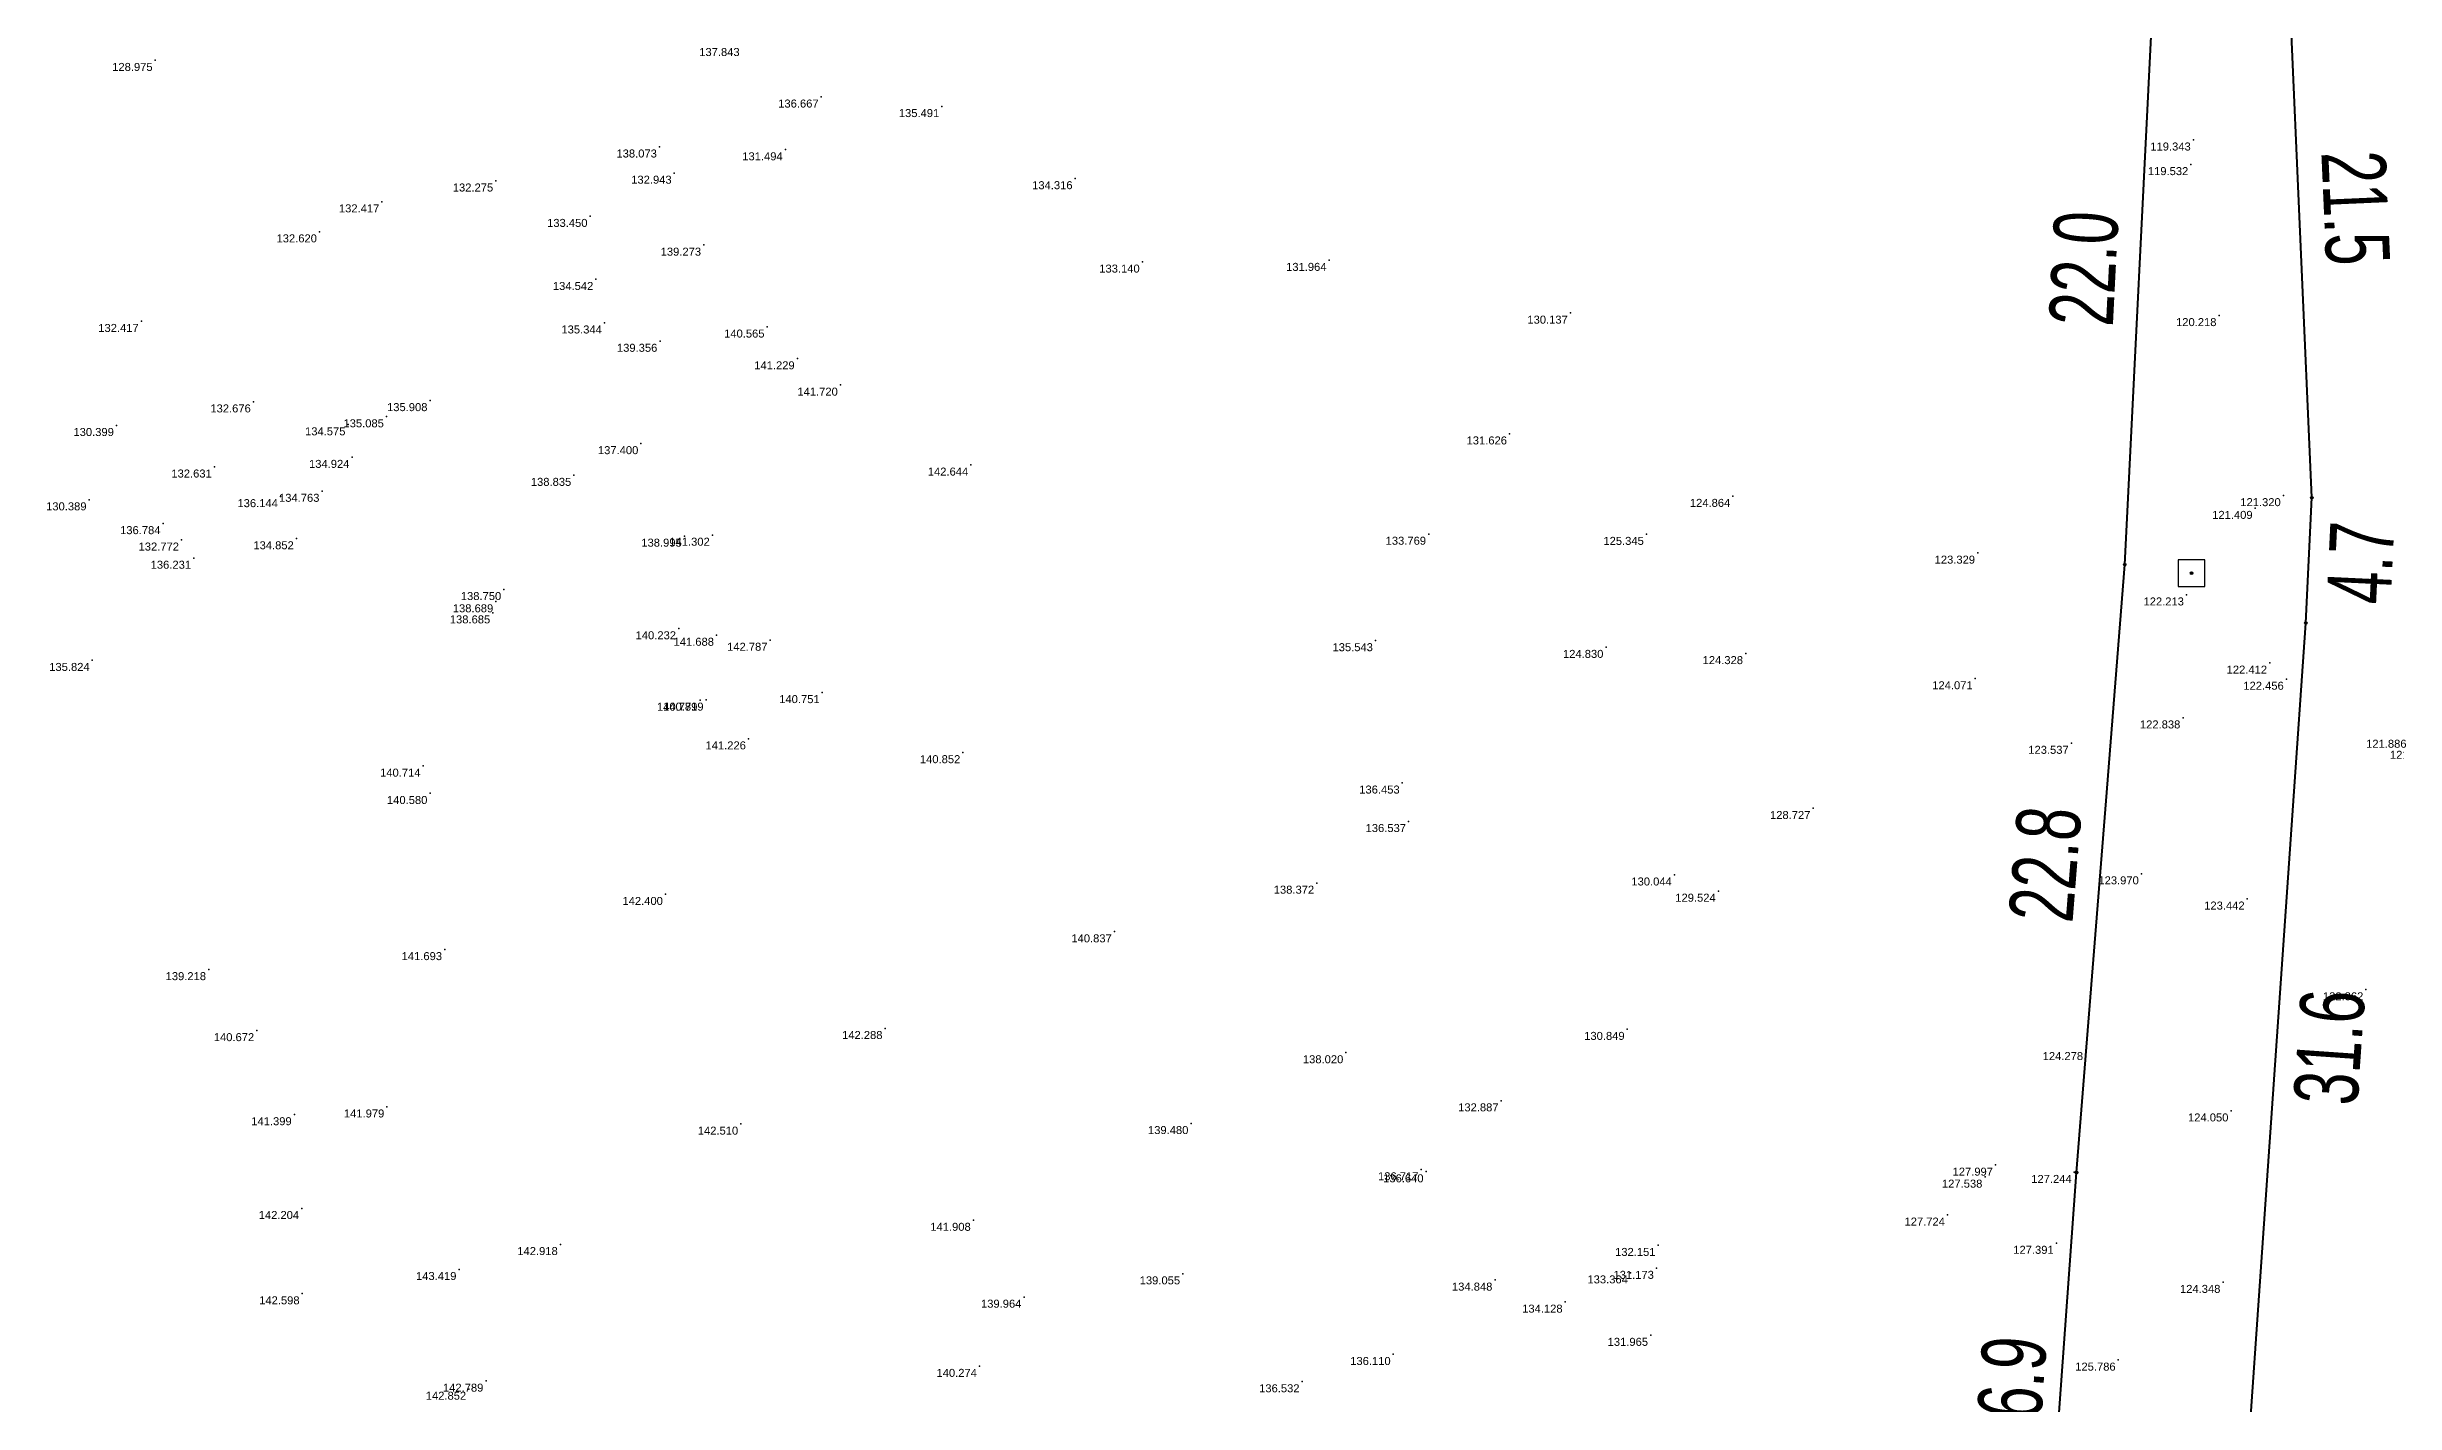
# Model space of a CAD drawing. Header units: millimetres. Extents: x 706139 to 707011, y 753722 to 954403.
# Drawn here: x 706679.2 to 706767.2, y 954038.3 to 954089.1 of the extents above; entities that cross this region are included whole.
import ezdxf
from ezdxf.enums import TextEntityAlignment as Align

# ---------------------------------------------------------------- set-up
doc = ezdxf.new("R2010")
doc.units = ezdxf.units.MM
doc.linetypes.add('SOLID_LINE', pattern=[0])
doc.layers.add('BD', color=1, linetype='Continuous', lineweight=40)
doc.layers.add('BD SYMBOL', color=7, linetype='Continuous', lineweight=30)
for name, color, linetype in [('dim', 7, 'Continuous'), ('Height', 7, 'Continuous'), ('SY SYMBOL', 7, 'Continuous')]:
    doc.layers.add(name, color=color, linetype=linetype)
doc.styles.add('DIM', font='ARIALN.TTF', dxfattribs={"width": 0.8, "height": 2.4})
doc.styles.get("Standard").update_dxf_attribs({"font": 'arial.ttf'})
doc.dimstyles.get("Standard").update_dxf_attribs({"dimtxt": 0.18, "dimasz": 0.18, "dimexe": 0.18, "dimexo": 0.0625, "dimgap": 0.09, "dimtad": 0, "dimtih": 1, "dimtoh": 1, "dimdec": 4, "dimzin": 0, "dimdsep": 46, "dimtxsty": 'Standard', "dimcen": 0.09, "dimadec": 0, "dimazin": 0, "dimtfac": 1, "dimtdec": 4, "dimtofl": 0, "dimtmove": 0, "dimatfit": 3, "dimfxl": 1, "dimtolj": 1, "dimtzin": 0, "dimarcsym": 0})

# ---------------------------------------------------------------- blocks, each defined once
blk = doc.blocks.new('BD')
at = {"linetype": 'ByBlock'}
for p, q in [((-0.037, -0.034), (0.037, 0.034)), ((-0.035, 0.035), (0.035, -0.035))]:
    blk.add_line(p, q, dxfattribs=at)
blk.add_circle((0, 0), 0.05)
blk.add_point((0, 0))
blk = doc.blocks.new('SYSTONE')
at = {"color": 6}
blk.add_polyline3d([(-0.256, -0.003, 0), (-0.256, -0.253, 0), (0.244, -0.253, 0), (0.244, 0.247, 0), (-0.256, 0.247, 0), (-0.256, -0.003, 0)], close=True, dxfattribs=at)
blk.add_point((0, 0), dxfattribs=at)
blk = doc.blocks.new('*D102')
at = {"layer": 'Defpoints', "color": 0, "transparency": 16777216}
for p in [(708006.973, 954060.495), (708003.8, 954038.604), (708005.87, 954038.5)]:
    blk.add_point(p, dxfattribs=at)
at = {"layer": 'dim', "color": 0, "transparency": 16777216, "insert": (708004.351, 954049.601), "char_height": 2.4, "attachment_point": 5, "rotation": 87.1294, "style": 'DIM'}
blk.add_mtext('\\A1;22.0', dxfattribs=at)
blk = doc.blocks.new('*D103')
at = {"layer": 'Defpoints', "color": 0, "transparency": 16777216}
for p in [(708005.87, 954038.5), (708002, 954015.887), (708004.067, 954015.723)]:
    blk.add_point(p, dxfattribs=at)
at = {"layer": 'dim', "color": 0, "transparency": 16777216, "insert": (708002.902, 954027.275), "char_height": 2.4, "attachment_point": 5, "rotation": 85.47506, "style": 'DIM'}
blk.add_mtext('\\A1;22.8', dxfattribs=at)
blk = doc.blocks.new('*D104')
at = {"layer": 'Defpoints', "color": 0, "transparency": 16777216}
for p in [(708004.067, 954015.723), (708001.007, 953998.99), (708002.848, 953998.857)]:
    blk.add_point(p, dxfattribs=at)
at = {"layer": 'dim', "color": 0, "transparency": 16777216, "insert": (708001.617, 954007.423), "char_height": 2.4, "attachment_point": 5, "rotation": 85.86302, "style": 'DIM'}
blk.add_mtext('\\A1;16.9', dxfattribs=at)
blk = doc.blocks.new('*D467')
at = {"layer": 'Defpoints', "color": 0, "transparency": 16777216}
for p in [(708012.663, 954036.314), (708014.647, 954036.177), (708010.479, 954004.785)]:
    blk.add_point(p, dxfattribs=at)
at = {"layer": 'dim', "color": 0, "transparency": 16777216, "insert": (708013.555, 954020.412), "char_height": 2.4, "attachment_point": 5, "rotation": 86.03748, "style": 'DIM'}
blk.add_mtext('\\A1;31.6', dxfattribs=at)
blk = doc.blocks.new('*D468')
at = {"layer": 'Defpoints', "color": 0, "transparency": 16777216}
for p in [(708012.887, 954041.013), (708014.822, 954040.921), (708012.663, 954036.314)]:
    blk.add_point(p, dxfattribs=at)
at = {"layer": 'dim', "color": 0, "transparency": 16777216, "insert": (708014.71, 954038.571), "char_height": 2.4, "attachment_point": 5, "rotation": 87.27079, "style": 'DIM'}
blk.add_mtext('\\A1;4.7', dxfattribs=at)
blk = doc.blocks.new('*D469')
at = {"layer": 'Defpoints', "color": 0, "transparency": 16777216}
for p in [(708011.937, 954062.532), (708014.043, 954062.625), (708012.887, 954041.013)]:
    blk.add_point(p, dxfattribs=at)
at = {"layer": 'dim', "color": 0, "transparency": 16777216, "insert": (708014.518, 954051.866), "char_height": 2.4, "attachment_point": 5, "rotation": 272.5278, "style": 'DIM'}
blk.add_mtext('\\A1;21.5', dxfattribs=at)
blk = doc.blocks.new('FGHFGH')
at = {"layer": 'BD'}
for p, q in [((708012.88674, 954041.0132), (708011.93674, 954062.5322)), ((708005.86999, 954038.50006), (708006.97289, 954060.49487)), ((708012.66274, 954036.3142), (708012.88674, 954041.0132)), ((708005.17556, 954029.6543), (708005.86999, 954038.50006)), ((708010.47874, 954004.7852), (708012.66274, 954036.3142)), ((708004.06744, 954015.72318), (708005.17556, 954029.6543)), ((708002.84752, 953998.85714), (708004.06744, 954015.72318))]:
    blk.add_line(p, q, dxfattribs=at)
at = {"layer": 'BD SYMBOL'}
for p in [(708012.88674, 954041.0132, 121.498), (708005.86999, 954038.50006, 118.493), (708008.37974, 954038.1862, 122.497), (708012.66274, 954036.3142, 122.225), (708004.06744, 954015.72318, 118.493)]:
    blk.add_blockref('BD', p, dxfattribs=at)
at = {"layer": 'SY SYMBOL', "xscale": 2, "yscale": 2, "zscale": 2}
blk.add_blockref('SYSTONE', (708008.38474, 954038.1912, 122.438), dxfattribs=at)
at = {"layer": 'dim'}
for p1, p2, distance, picture, middle in [((708012.88674, 954041.0132), (708011.93674, 954062.5322), -2.10816, '*D469', (708014.51784, 954051.86568)), ((708006.97289, 954060.49487), (708005.86999, 954038.50006), -2.07261, '*D102', (708004.35142, 954049.60126)), ((708012.66274, 954036.3142), (708012.88674, 954041.0132), -1.93713, '*D468', (708014.70967, 954038.57147)), ((708005.86999, 954038.50006), (708004.06744, 954015.72318), -2.07348, '*D103', (708002.9017, 954027.2752)), ((708010.47874, 954004.7852), (708012.66274, 954036.3142), -1.98891, '*D467', (708013.5549, 954020.41226)), ((708004.06744, 954015.72318), (708002.84752, 953998.85714), -1.84549, '*D104', (708001.6168, 954007.4233))]:
    dim = blk.add_aligned_dim(p1=p1, p2=p2, distance=distance, dimstyle='Standard', dxfattribs=at)
    dim.commit()
    dim.dimension.update_dxf_attribs({"geometry": picture, "text_midpoint": middle})

msp = doc.modelspace()

# ---------------------------------------------------------------- linework, layer by layer
at = {"color": 0, "linetype": 'SOLID_LINE'}
for p in [(706683.2221, 954088.6212, 128.9748), (706708.189, 954087.249, 136.667), (706712.711, 954086.892, 135.491), (706702.1256, 954085.377, 138.0726), (706702.1256, 954085.377, 138.0726), (706702.1256, 954085.377, 138.0726), (706706.8417, 954085.2717, 131.494), (706759.6257, 954085.6393, 119.3433), (706702.6791, 954084.3956, 132.9428), (706717.709, 954084.189, 134.316), (706759.5335, 954084.717, 119.5321), (706691.7216, 954083.3205, 132.4172), (706695.9904, 954084.1029, 132.275), (706699.526, 954082.7755, 133.4504), (706689.3821, 954082.1962, 132.6204), (706703.7824, 954081.6983, 139.2733), (706703.7824, 954081.6983, 139.2733), (706703.7824, 954081.6983, 139.2733), (706720.225, 954081.064, 133.14), (706727.229, 954081.128, 131.964), (706699.7421, 954080.4119, 134.5419), (706736.2729, 954079.1507, 130.1374), (706760.5901, 954079.0584, 120.2182), (706682.7005, 954078.8391, 132.4175), (706700.0625, 954078.7827, 135.344), (706702.1432, 954078.096, 139.3563), (706702.1432, 954078.096, 139.3563), (706702.1432, 954078.096, 139.3563), (706706.1614, 954078.6285, 140.5648), (706706.1614, 954078.6285, 140.5648), (706706.1614, 954078.6285, 140.5648), (706707.2915, 954077.439, 141.2293), (706707.2915, 954077.439, 141.2293), (706707.2915, 954077.439, 141.2293), (706708.9085, 954076.4521, 141.7197), (706708.9085, 954076.4521, 141.7197), (706708.9085, 954076.4521, 141.7197), (706686.9028, 954075.8238, 132.6757), (706686.9028, 954075.8238, 132.6757), (706686.9028, 954075.8238, 132.6757), (706693.5254, 954075.8717, 135.9083), (706681.7697, 954074.9393, 130.3995), (706681.7697, 954074.9393, 130.3995), (706681.7697, 954074.9393, 130.3995), (706690.4511, 954074.9654, 134.575), (706690.4511, 954074.9654, 134.575), (706690.4511, 954074.9654, 134.575), (706691.892, 954075.2653, 135.085), (706691.892, 954075.2653, 135.085), (706691.892, 954075.2653, 135.085), (706733.9936, 954074.624, 131.6258), (706690.601, 954073.7446, 134.9239), (706690.601, 954073.7446, 134.9239), (706690.601, 954073.7446, 134.9239), (706701.4302, 954074.2592, 137.3999), (706685.4404, 954073.3833, 132.6306), (706685.4404, 954073.3833, 132.6306), (706685.4404, 954073.3833, 132.6306), (706698.9164, 954073.0714, 138.8352), (706698.9164, 954073.0714, 138.8352), (706698.9164, 954073.0714, 138.8352), (706713.7967, 954073.4561, 142.644), (706713.7967, 954073.4561, 142.644), (706713.7967, 954073.4561, 142.644), (706680.7449, 954072.1529, 130.3886), (706680.7449, 954072.1529, 130.3886), (706680.7449, 954072.1529, 130.3886), (706687.9183, 954072.2732, 136.1444), (706689.4759, 954072.4741, 134.7626), (706689.4759, 954072.4741, 134.7626), (706689.4759, 954072.4741, 134.7626), (706742.3643, 954072.283, 124.8642), (706761.9445, 954071.8335, 121.4088), (706762.9987, 954072.3104, 121.3204), (706683.5183, 954071.261, 136.7837), (706684.2107, 954070.6462, 132.7721), (706684.2107, 954070.6462, 132.7721), (706684.2107, 954070.6462, 132.7721), (706688.5147, 954070.6948, 134.8522), (706688.5147, 954070.6948, 134.8522), (706688.5147, 954070.6948, 134.8522), (706703.0578, 954070.792, 138.9947), (706704.1083, 954070.828, 141.302), (706704.1083, 954070.828, 141.302), (706704.1083, 954070.828, 141.302), (706730.9595, 954070.8646, 133.7687), (706739.1233, 954070.8589, 125.3447), (706751.5401, 954070.1564, 123.3293), (706684.6642, 954069.9653, 136.2314), (706695.9908, 954068.3328, 138.689), (706695.9908, 954068.3328, 138.689), (706695.9908, 954068.3328, 138.689), (706696.2913, 954068.7917, 138.7495), (706696.2913, 954068.7917, 138.7495), (706696.2913, 954068.7917, 138.7495), (706759.3702, 954068.5888, 122.2131), (706695.8789, 954067.9166, 138.6854), (706695.8789, 954067.9166, 138.6854), (706695.8789, 954067.9166, 138.6854), (706702.8431, 954067.3217, 140.2325), (706704.2654, 954067.0783, 141.6876), (706704.2654, 954067.0783, 141.6876), (706704.2654, 954067.0783, 141.6876), (706706.2726, 954066.8914, 142.7872), (706706.2726, 954066.8914, 142.7872), (706706.2726, 954066.8914, 142.7872), (706728.9681, 954066.8751, 135.5433), (706737.6084, 954066.6241, 124.8304), (706680.862, 954066.1354, 135.8244), (706742.8421, 954066.3906, 124.328), (706762.4867, 954066.035, 122.4119), (706708.2273, 954064.9296, 140.7508), (706751.4506, 954065.4484, 124.0709), (706763.1126, 954065.4305, 122.456), (706703.6454, 954064.6444, 140.7787), (706703.8752, 954064.6476, 140.8192), (706759.2359, 954063.9805, 122.8377), (706705.463, 954063.1953, 141.2264), (706755.051, 954063.0291, 123.5366), (706693.2649, 954062.1736, 140.7136), (706713.5002, 954062.6779, 140.8522), (706729.9708, 954061.5398, 136.453), (706693.5228, 954061.1483, 140.5798), (706745.3689, 954060.5865, 128.7274), (706730.2083, 954060.0974, 136.5367), (706726.7654, 954057.787, 138.3718), (706740.1711, 954058.0941, 130.0438), (706757.6797, 954058.1371, 123.9704), (706702.3507, 954057.3649, 142.3997), (706741.8185, 954057.4866, 129.5244), (706761.6456, 954057.1919, 123.4415), (706694.0721, 954055.2974, 141.6925), (706719.1789, 954055.9639, 140.8374), (706685.2244, 954054.5467, 139.2178), (706766.0955, 954053.7913, 122.362), (706687.0302, 954052.2601, 140.6724), (706710.5834, 954052.3403, 142.288), (706738.4037, 954052.3074, 130.8488), (706727.8579, 954051.4318, 138.02), (706755.59, 954051.552, 124.2779), (706688.4363, 954049.1096, 141.3995), (706691.9079, 954049.4003, 141.9788), (706733.6786, 954049.6297, 132.8868), (706761.0378, 954049.2519, 124.05), (706705.174, 954048.7566, 142.5103), (706722.0506, 954048.7784, 139.4802), (706752.2118, 954047.2196, 127.9965), (706730.6747, 954047.0475, 136.7172), (706730.866, 954046.9704, 136.6395), (706751.8148, 954046.7709, 127.538), (706755.1621, 954046.9463, 127.2436), (706688.7147, 954045.5944, 142.2041), (706713.8912, 954045.1527, 141.9084), (706750.4105, 954045.3489, 127.7244), (706698.4096, 954044.2439, 142.918), (706739.5612, 954044.2111, 132.1509), (706754.4886, 954044.2906, 127.3906), (706694.6118, 954043.3088, 143.4194), (706721.7403, 954043.1458, 139.0551), (706733.4467, 954042.9116, 134.8482), (706738.525, 954043.1816, 133.3636), (706739.5008, 954043.3526, 131.1734), (706760.7377, 954042.826, 124.3476), (706688.7324, 954042.3975, 142.5979), (706715.7911, 954042.2711, 139.9638), (706736.0782, 954042.0861, 134.1282), (706739.2817, 954040.8419, 131.9651), (706714.1228, 954039.6786, 140.2739), (706729.6323, 954040.1239, 136.11), (706756.8108, 954039.9129, 125.7857), (706694.9767, 954038.8224, 142.8523), (706695.621, 954039.125, 142.789), (706726.2174, 954039.101, 136.5319)]:
    msp.add_point(p, dxfattribs=at)

# ---------------------------------------------------------------- block references
msp.add_blockref('FGHFGH', (-1248.8207, 31.2158))

# ---------------------------------------------------------------- texts
at = {"layer": 'Height', "color": 4, "linetype": 'SOLID_LINE'}
for s, p in [('137.843', (706705.1285, 954089.079, 137.8432)), ('137.843', (706705.1285, 954089.079, 137.8432)), ('137.843', (706705.1285, 954089.079, 137.8432)), ('128.975', (706683.1221, 954088.5212, 128.9748)), ('136.667', (706708.089, 954087.149, 136.667)), ('135.491', (706712.611, 954086.792, 135.491)), ('138.073', (706702.0256, 954085.277, 138.0726)), ('138.073', (706702.0256, 954085.277, 138.0726)), ('138.073', (706702.0256, 954085.277, 138.0726)), ('131.494', (706706.7417, 954085.1717, 131.494)), ('119.343', (706759.5257, 954085.5393, 119.3433)), ('132.943', (706702.5791, 954084.2956, 132.9428)), ('119.532', (706759.4335, 954084.617, 119.5321)), ('132.275', (706695.8904, 954084.0029, 132.275)), ('134.316', (706717.609, 954084.089, 134.316)), ('132.417', (706691.6216, 954083.2205, 132.4172)), ('133.450', (706699.426, 954082.6755, 133.4504)), ('132.620', (706689.2821, 954082.0962, 132.6204)), ('139.273', (706703.6824, 954081.5983, 139.2733)), ('139.273', (706703.6824, 954081.5983, 139.2733)), ('139.273', (706703.6824, 954081.5983, 139.2733)), ('133.140', (706720.125, 954080.964, 133.14)), ('131.964', (706727.129, 954081.028, 131.964)), ('134.542', (706699.6421, 954080.3119, 134.5419)), ('130.137', (706736.1729, 954079.0507, 130.1374)), ('120.218', (706760.4901, 954078.9584, 120.2182)), ('132.417', (706682.6005, 954078.7391, 132.4175)), ('135.344', (706699.9625, 954078.6827, 135.344)), ('139.356', (706702.0432, 954077.996, 139.3563)), ('139.356', (706702.0432, 954077.996, 139.3563)), ('139.356', (706702.0432, 954077.996, 139.3563)), ('140.565', (706706.0614, 954078.5285, 140.5648)), ('140.565', (706706.0614, 954078.5285, 140.5648)), ('140.565', (706706.0614, 954078.5285, 140.5648)), ('141.229', (706707.1915, 954077.339, 141.2293)), ('141.229', (706707.1915, 954077.339, 141.2293)), ('141.229', (706707.1915, 954077.339, 141.2293)), ('141.720', (706708.8085, 954076.3521, 141.7197)), ('141.720', (706708.8085, 954076.3521, 141.7197)), ('141.720', (706708.8085, 954076.3521, 141.7197)), ('132.676', (706686.8028, 954075.7238, 132.6757)), ('132.676', (706686.8028, 954075.7238, 132.6757)), ('132.676', (706686.8028, 954075.7238, 132.6757)), ('135.908', (706693.4254, 954075.7717, 135.9083)), ('130.399', (706681.6697, 954074.8393, 130.3995)), ('130.399', (706681.6697, 954074.8393, 130.3995)), ('130.399', (706681.6697, 954074.8393, 130.3995)), ('134.575', (706690.3511, 954074.8654, 134.575)), ('134.575', (706690.3511, 954074.8654, 134.575)), ('134.575', (706690.3511, 954074.8654, 134.575)), ('135.085', (706691.792, 954075.1653, 135.085)), ('135.085', (706691.792, 954075.1653, 135.085)), ('135.085', (706691.792, 954075.1653, 135.085)), ('131.626', (706733.8936, 954074.524, 131.6258)), ('134.924', (706690.501, 954073.6446, 134.9239)), ('134.924', (706690.501, 954073.6446, 134.9239)), ('134.924', (706690.501, 954073.6446, 134.9239)), ('137.400', (706701.3302, 954074.1592, 137.3999)), ('132.631', (706685.3404, 954073.2833, 132.6306)), ('132.631', (706685.3404, 954073.2833, 132.6306)), ('132.631', (706685.3404, 954073.2833, 132.6306)), ('138.835', (706698.8164, 954072.9714, 138.8352)), ('138.835', (706698.8164, 954072.9714, 138.8352)), ('138.835', (706698.8164, 954072.9714, 138.8352)), ('142.644', (706713.6967, 954073.3561, 142.644)), ('142.644', (706713.6967, 954073.3561, 142.644)), ('142.644', (706713.6967, 954073.3561, 142.644)), ('130.389', (706680.6449, 954072.0529, 130.3886)), ('130.389', (706680.6449, 954072.0529, 130.3886)), ('130.389', (706680.6449, 954072.0529, 130.3886)), ('136.144', (706687.8183, 954072.1732, 136.1444)), ('134.763', (706689.3759, 954072.3741, 134.7626)), ('134.763', (706689.3759, 954072.3741, 134.7626)), ('134.763', (706689.3759, 954072.3741, 134.7626)), ('124.864', (706742.2643, 954072.183, 124.8642)), ('121.320', (706762.8987, 954072.2104, 121.3204)), ('136.784', (706683.4183, 954071.161, 136.7837)), ('121.409', (706761.8445, 954071.7335, 121.4088)), ('132.772', (706684.1107, 954070.5462, 132.7721)), ('132.772', (706684.1107, 954070.5462, 132.7721)), ('132.772', (706684.1107, 954070.5462, 132.7721)), ('134.852', (706688.4147, 954070.5948, 134.8522)), ('134.852', (706688.4147, 954070.5948, 134.8522)), ('134.852', (706688.4147, 954070.5948, 134.8522)), ('138.995', (706702.9578, 954070.692, 138.9947)), ('141.302', (706704.0083, 954070.728, 141.302)), ('141.302', (706704.0083, 954070.728, 141.302)), ('141.302', (706704.0083, 954070.728, 141.302)), ('133.769', (706730.8595, 954070.7646, 133.7687)), ('125.345', (706739.0233, 954070.7589, 125.3447)), ('123.329', (706751.4401, 954070.0564, 123.3293)), ('136.231', (706684.5642, 954069.8653, 136.2314)), ('138.750', (706696.1913, 954068.6917, 138.7495)), ('138.750', (706696.1913, 954068.6917, 138.7495)), ('138.750', (706696.1913, 954068.6917, 138.7495)), ('122.213', (706759.2702, 954068.4888, 122.2131)), ('138.685', (706695.7789, 954067.8166, 138.6854)), ('138.685', (706695.7789, 954067.8166, 138.6854)), ('138.685', (706695.7789, 954067.8166, 138.6854)), ('138.689', (706695.8908, 954068.2328, 138.689)), ('138.689', (706695.8908, 954068.2328, 138.689)), ('138.689', (706695.8908, 954068.2328, 138.689)), ('140.232', (706702.7431, 954067.2217, 140.2325)), ('141.688', (706704.1654, 954066.9783, 141.6876)), ('141.688', (706704.1654, 954066.9783, 141.6876)), ('141.688', (706704.1654, 954066.9783, 141.6876)), ('142.787', (706706.1726, 954066.7914, 142.7872)), ('142.787', (706706.1726, 954066.7914, 142.7872)), ('142.787', (706706.1726, 954066.7914, 142.7872)), ('135.543', (706728.8681, 954066.7751, 135.5433)), ('135.824', (706680.762, 954066.0354, 135.8244)), ('124.830', (706737.5084, 954066.5241, 124.8304)), ('124.328', (706742.7421, 954066.2906, 124.328)), ('122.412', (706762.3867, 954065.935, 122.4119)), ('140.751', (706708.1273, 954064.8296, 140.7508)), ('124.071', (706751.3506, 954065.3484, 124.0709)), ('122.456', (706763.0126, 954065.3305, 122.456)), ('140.779', (706703.5454, 954064.5444, 140.7787)), ('140.819', (706703.7752, 954064.5476, 140.8192)), ('141.226', (706705.363, 954063.0953, 141.2264)), ('122.838', (706759.1359, 954063.8805, 122.8377)), ('121.886', (706767.6155, 954063.1565, 121.886)), ('140.852', (706713.4002, 954062.5779, 140.8522)), ('123.537', (706754.951, 954062.9291, 123.5366)), ('121.766', (706768.5086, 954062.7425, 121.7656)), ('140.714', (706693.1649, 954062.0736, 140.7136)), ('136.453', (706729.8708, 954061.4398, 136.453)), ('140.580', (706693.4228, 954061.0483, 140.5798)), ('128.727', (706745.2689, 954060.4865, 128.7274)), ('136.537', (706730.1083, 954059.9974, 136.5367)), ('130.044', (706740.0711, 954057.9941, 130.0438)), ('123.970', (706757.5797, 954058.0371, 123.9704)), ('142.400', (706702.2507, 954057.2649, 142.3997)), ('138.372', (706726.6654, 954057.687, 138.3718)), ('129.524', (706741.7185, 954057.3866, 129.5244)), ('123.442', (706761.5456, 954057.0919, 123.4415)), ('141.693', (706693.9721, 954055.1974, 141.6925)), ('140.837', (706719.0789, 954055.8639, 140.8374)), ('139.218', (706685.1244, 954054.4467, 139.2178)), ('122.362', (706765.9955, 954053.6913, 122.362)), ('140.672', (706686.9302, 954052.1601, 140.6724)), ('142.288', (706710.4834, 954052.2403, 142.288)), ('130.849', (706738.3037, 954052.2074, 130.8488)), ('138.020', (706727.7579, 954051.3318, 138.02)), ('124.278', (706755.49, 954051.452, 124.2779)), ('141.399', (706688.3363, 954049.0096, 141.3995)), ('141.979', (706691.8079, 954049.3003, 141.9788)), ('132.887', (706733.5786, 954049.5297, 132.8868)), ('124.050', (706760.9378, 954049.1519, 124.05)), ('142.510', (706705.074, 954048.6566, 142.5103)), ('139.480', (706721.9506, 954048.6784, 139.4802)), ('136.717', (706730.5747, 954046.9475, 136.7172)), ('136.640', (706730.766, 954046.8704, 136.6395)), ('127.538', (706751.7148, 954046.6709, 127.538)), ('127.997', (706752.1118, 954047.1196, 127.9965)), ('127.244', (706755.0621, 954046.8463, 127.2436)), ('142.204', (706688.6147, 954045.4944, 142.2041)), ('141.908', (706713.7912, 954045.0527, 141.9084)), ('127.724', (706750.3105, 954045.2489, 127.7244)), ('142.918', (706698.3096, 954044.1439, 142.918)), ('132.151', (706739.4612, 954044.1111, 132.1509)), ('127.391', (706754.3886, 954044.1906, 127.3906)), ('143.419', (706694.5118, 954043.2088, 143.4194)), ('139.055', (706721.6403, 954043.0458, 139.0551)), ('134.848', (706733.3467, 954042.8116, 134.8482)), ('133.364', (706738.425, 954043.0816, 133.3636)), ('131.173', (706739.4008, 954043.2526, 131.1734)), ('142.598', (706688.6324, 954042.2975, 142.5979)), ('139.964', (706715.6911, 954042.1711, 139.9638)), ('134.128', (706735.9782, 954041.9861, 134.1282)), ('124.348', (706760.6377, 954042.726, 124.3476)), ('131.965', (706739.1817, 954040.7419, 131.9651)), ('140.274', (706714.0228, 954039.5786, 140.2739)), ('136.110', (706729.5323, 954040.0239, 136.11)), ('125.786', (706756.7108, 954039.8129, 125.7857)), ('142.852', (706694.8767, 954038.7224, 142.8523)), ('142.789', (706695.521, 954039.025, 142.789)), ('136.532', (706726.1174, 954039.001, 136.5319))]:
    msp.add_text(s, height=0.3, dxfattribs=at).set_placement(p, align=Align.TOP_RIGHT)

doc.saveas('drawing.dxf')
